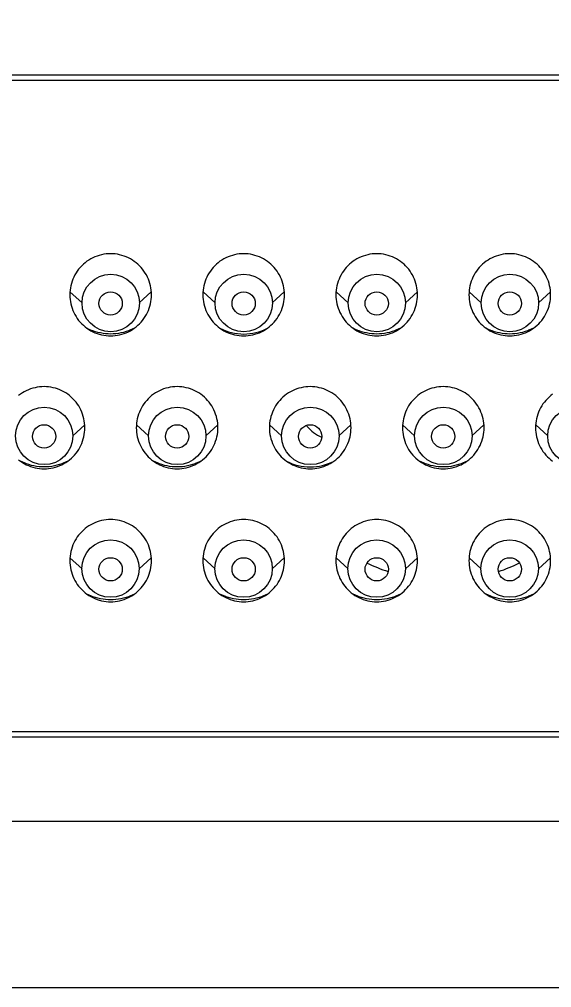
# Model space of a CAD drawing. Extents: x 0 to 1128, y 0 to 827.
# Drawn here: x 267.3 to 283.3, y 234.49 to 263.62 of the extents above; entities that cross this region are included whole.
import ezdxf

# ---------------------------------------------------------------- set-up
doc = ezdxf.new("R2010")
doc.units = 0
doc.header["$LTSCALE"] = 10
doc.header["$MEASUREMENT"] = 0
doc.header["$PDMODE"] = 3
doc.header["$PDSIZE"] = -10
doc.layers.get('0').update_dxf_attribs({"linetype": 'CONTINUOUS'})
doc.layers.get('DEFPOINTS').update_dxf_attribs({"linetype": 'CONTINUOUS'})
doc.layers.add('PDF_형상', color=7, linetype='CONTINUOUS')
doc.styles.add('Daelim Dimension', font='NanumGothic.ttf')
doc.dimstyles.new('DEFAULT', dxfattribs={"dimscale": 2, "dimtxt": 2, "dimasz": 2, "dimexe": 0, "dimexo": 2, "dimgap": 1, "dimtad": 1, "dimdec": 0, "dimzin": 9, "dimdsep": 46, "dimtxsty": 'Daelim Dimension', "dimcen": 0.5, "dimclrd": 5, "dimclre": 5, "dimclrt": 256, "dimadec": 1, "dimazin": 0, "dimtfac": 1, "dimtdec": 0, "dimtix": 1, "dimtmove": 0, "dimatfit": 3, "dimfxl": 0, "dimtolj": 1, "dimtzin": 1, "dimlwd": 9, "dimlwe": 9, "dimarcsym": 0})

# ---------------------------------------------------------------- blocks, each defined once
blk = doc.blocks.new('*D27')
at = {"color": 5, "lineweight": 9, "ltscale": 0.5}
for p, q in [((138.695, 262.487), (138.695, 327.843)), ((142.695, 327.843), (417.399, 327.843)), ((421.399, 262.487), (421.399, 327.843))]:
    blk.add_line(p, q, dxfattribs=at)
at = {"color": 5, "ltscale": 0.5}
for points in [[(142.695, 328.51), (142.695, 327.177), (138.695, 327.843)], [(417.399, 328.51), (417.399, 327.177), (421.399, 327.843)]]:
    blk.add_solid(points, dxfattribs=at)
at = {"layer": 'DEFPOINTS', "color": 0, "ltscale": 0.5}
for p in [(421.399, 327.843), (138.695, 258.487), (421.399, 258.487)]:
    blk.add_point(p, dxfattribs=at)
at = {"color": 7, "ltscale": 0.5, "insert": (315.504, 335.294), "char_height": 10, "attachment_point": 5, "style": 'Daelim Dimension'}
blk.add_mtext('\\A1;283', dxfattribs=at)

msp = doc.modelspace()

# ---------------------------------------------------------------- linework, layer by layer
at = {"layer": 'PDF_형상', "lineweight": 5}
for points in [[(174.845, 245.037, 0.414217), (177.845, 242.036), (382.249, 242.036, 0.414214), (385.249, 245.037), (385.249, 258.937, 0.414214), (382.249, 261.937), (177.845, 261.937, 0.414217), (174.845, 258.937)], [(175.045, 258.787, -0.414215), (178.045, 261.787), (382.049, 261.787, -0.41422), (385.049, 258.787), (385.049, 245.187, -0.41422), (382.049, 242.187), (178.045, 242.187, -0.414215), (175.045, 245.187)]]:
    msp.add_lwpolyline(points, format="xyb", close=True, dxfattribs=at)
for points in [[(268.82, 255.333), (268.822, 255.264), (268.828, 255.195), (268.838, 255.126), (268.85, 255.062), (268.867, 254.994), (268.888, 254.927), (268.913, 254.862), (268.941, 254.798), (268.973, 254.736), (269.007, 254.678), (269.045, 254.62), (269.086, 254.564), (269.131, 254.511), (269.178, 254.461), (269.227, 254.414), (269.28, 254.369), (269.335, 254.327), (269.393, 254.288), (269.451, 254.253), (269.513, 254.221), (269.576, 254.192), (269.641, 254.167), (269.707, 254.146), (269.708, 254.146), (269.775, 254.128), (269.843, 254.115), (269.911, 254.105), (269.979, 254.099), (270.047, 254.097), (270.115, 254.099), (270.183, 254.105), (270.251, 254.115), (270.319, 254.128), (270.386, 254.146), (270.387, 254.146), (270.453, 254.167), (270.518, 254.192), (270.581, 254.221), (270.642, 254.253), (270.701, 254.288), (270.759, 254.327), (270.814, 254.369), (270.867, 254.414), (270.916, 254.461), (270.963, 254.511), (271.007, 254.564), (271.049, 254.62), (271.087, 254.678), (271.121, 254.736), (271.153, 254.798), (271.181, 254.862), (271.205, 254.927), (271.226, 254.994), (271.244, 255.062), (271.256, 255.126), (271.266, 255.195), (271.272, 255.264), (271.274, 255.333), (271.272, 255.402), (271.266, 255.471), (271.256, 255.541), (271.244, 255.605), (271.226, 255.673), (271.205, 255.74), (271.181, 255.805), (271.153, 255.868), (271.121, 255.93), (271.087, 255.988), (271.049, 256.047), (271.007, 256.102), (270.963, 256.155), (270.916, 256.205), (270.867, 256.253), (270.814, 256.298), (270.759, 256.339), (270.701, 256.378), (270.642, 256.413), (270.581, 256.445), (270.518, 256.474), (270.453, 256.499), (270.387, 256.52), (270.387, 256.52), (270.319, 256.538), (270.252, 256.551), (270.183, 256.561), (270.115, 256.567), (270.047, 256.569), (269.979, 256.567), (269.911, 256.561), (269.842, 256.551), (269.774, 256.538), (269.707, 256.52), (269.707, 256.52), (269.641, 256.499), (269.576, 256.474), (269.513, 256.445), (269.452, 256.413), (269.393, 256.378), (269.335, 256.34), (269.28, 256.298), (269.227, 256.253), (269.178, 256.205), (269.131, 256.155), (269.086, 256.102), (269.045, 256.047), (269.007, 255.989), (268.973, 255.93), (268.941, 255.868), (268.913, 255.805), (268.888, 255.74), (268.867, 255.673), (268.85, 255.605), (268.838, 255.541), (268.828, 255.471), (268.822, 255.402)], [(272.82, 255.333), (272.822, 255.264), (272.828, 255.195), (272.838, 255.126), (272.85, 255.062), (272.868, 254.994), (272.889, 254.927), (272.913, 254.862), (272.941, 254.798), (272.973, 254.736), (273.007, 254.678), (273.045, 254.62), (273.086, 254.564), (273.131, 254.511), (273.178, 254.461), (273.227, 254.414), (273.28, 254.369), (273.335, 254.327), (273.393, 254.288), (273.451, 254.253), (273.513, 254.221), (273.576, 254.192), (273.641, 254.167), (273.707, 254.146), (273.708, 254.146), (273.775, 254.128), (273.843, 254.115), (273.911, 254.105), (273.979, 254.099), (274.047, 254.097), (274.115, 254.099), (274.183, 254.105), (274.251, 254.115), (274.319, 254.128), (274.386, 254.146), (274.387, 254.146), (274.453, 254.167), (274.518, 254.192), (274.581, 254.221), (274.643, 254.253), (274.701, 254.288), (274.759, 254.327), (274.814, 254.369), (274.867, 254.414), (274.916, 254.461), (274.963, 254.511), (275.007, 254.564), (275.049, 254.62), (275.087, 254.678), (275.121, 254.736), (275.153, 254.798), (275.181, 254.862), (275.206, 254.927), (275.226, 254.994), (275.244, 255.062), (275.256, 255.126), (275.266, 255.195), (275.272, 255.264), (275.274, 255.333), (275.272, 255.402), (275.266, 255.471), (275.256, 255.541), (275.244, 255.605), (275.226, 255.673), (275.205, 255.74), (275.181, 255.805), (275.153, 255.868), (275.121, 255.93), (275.087, 255.988), (275.049, 256.047), (275.007, 256.102), (274.963, 256.155), (274.916, 256.205), (274.867, 256.253), (274.814, 256.298), (274.759, 256.339), (274.701, 256.378), (274.642, 256.413), (274.581, 256.445), (274.518, 256.474), (274.453, 256.499), (274.387, 256.52), (274.387, 256.52), (274.32, 256.538), (274.252, 256.551), (274.183, 256.561), (274.115, 256.567), (274.047, 256.569), (273.979, 256.567), (273.911, 256.561), (273.842, 256.551), (273.774, 256.538), (273.707, 256.52), (273.707, 256.52), (273.641, 256.499), (273.576, 256.474), (273.513, 256.445), (273.452, 256.413), (273.393, 256.378), (273.335, 256.34), (273.28, 256.298), (273.227, 256.253), (273.178, 256.205), (273.131, 256.155), (273.087, 256.102), (273.045, 256.047), (273.007, 255.989), (272.973, 255.93), (272.941, 255.868), (272.913, 255.805), (272.889, 255.74), (272.868, 255.673), (272.85, 255.605), (272.838, 255.541), (272.828, 255.471), (272.822, 255.402)], [(276.82, 255.333), (276.822, 255.264), (276.828, 255.195), (276.838, 255.126), (276.85, 255.062), (276.868, 254.994), (276.889, 254.927), (276.913, 254.862), (276.941, 254.798), (276.973, 254.736), (277.007, 254.678), (277.045, 254.62), (277.087, 254.564), (277.131, 254.511), (277.178, 254.461), (277.227, 254.414), (277.28, 254.369), (277.335, 254.327), (277.393, 254.288), (277.451, 254.253), (277.513, 254.221), (277.576, 254.192), (277.641, 254.167), (277.707, 254.146), (277.708, 254.146), (277.775, 254.128), (277.843, 254.115), (277.911, 254.105), (277.979, 254.099), (278.047, 254.097), (278.115, 254.099), (278.183, 254.105), (278.251, 254.115), (278.319, 254.128), (278.386, 254.146), (278.387, 254.146), (278.453, 254.167), (278.518, 254.192), (278.581, 254.221), (278.643, 254.253), (278.701, 254.288), (278.759, 254.327), (278.814, 254.369), (278.867, 254.414), (278.916, 254.461), (278.963, 254.511), (279.007, 254.564), (279.049, 254.62), (279.087, 254.678), (279.121, 254.736), (279.153, 254.798), (279.181, 254.862), (279.206, 254.927), (279.227, 254.994), (279.244, 255.062), (279.256, 255.126), (279.266, 255.195), (279.272, 255.264), (279.274, 255.333), (279.272, 255.402), (279.266, 255.471), (279.256, 255.541), (279.244, 255.605), (279.227, 255.673), (279.206, 255.74), (279.181, 255.805), (279.153, 255.868), (279.121, 255.93), (279.087, 255.988), (279.049, 256.047), (279.008, 256.102), (278.963, 256.155), (278.916, 256.205), (278.867, 256.253), (278.814, 256.298), (278.759, 256.339), (278.701, 256.378), (278.642, 256.413), (278.581, 256.445), (278.518, 256.474), (278.453, 256.499), (278.387, 256.52), (278.387, 256.52), (278.32, 256.538), (278.252, 256.551), (278.183, 256.561), (278.115, 256.567), (278.047, 256.569), (277.979, 256.567), (277.911, 256.561), (277.842, 256.551), (277.775, 256.538), (277.707, 256.52), (277.707, 256.52), (277.641, 256.499), (277.576, 256.474), (277.513, 256.445), (277.452, 256.413), (277.393, 256.378), (277.335, 256.34), (277.28, 256.298), (277.228, 256.253), (277.178, 256.205), (277.131, 256.155), (277.087, 256.102), (277.045, 256.047), (277.007, 255.989), (276.973, 255.93), (276.941, 255.868), (276.913, 255.805), (276.889, 255.74), (276.868, 255.673), (276.85, 255.605), (276.838, 255.541), (276.828, 255.471), (276.822, 255.402)], [(280.82, 255.333), (280.822, 255.264), (280.828, 255.195), (280.838, 255.126), (280.85, 255.062), (280.868, 254.994), (280.889, 254.927), (280.913, 254.862), (280.941, 254.798), (280.973, 254.736), (281.007, 254.678), (281.045, 254.62), (281.087, 254.564), (281.131, 254.511), (281.178, 254.461), (281.227, 254.414), (281.28, 254.369), (281.335, 254.327), (281.393, 254.288), (281.451, 254.253), (281.513, 254.221), (281.576, 254.192), (281.641, 254.167), (281.707, 254.146), (281.708, 254.146), (281.775, 254.128), (281.843, 254.115), (281.911, 254.105), (281.979, 254.099), (282.047, 254.097), (282.115, 254.099), (282.183, 254.105), (282.251, 254.115), (282.319, 254.128), (282.386, 254.146), (282.387, 254.146), (282.453, 254.167), (282.518, 254.192), (282.581, 254.221), (282.643, 254.253), (282.701, 254.288), (282.759, 254.327), (282.814, 254.369), (282.867, 254.414), (282.916, 254.461), (282.963, 254.511), (283.008, 254.564), (283.049, 254.62), (283.087, 254.678), (283.121, 254.736), (283.153, 254.798), (283.181, 254.862), (283.206, 254.927), (283.227, 254.994), (283.244, 255.062), (283.257, 255.126), (283.266, 255.195), (283.272, 255.264), (283.274, 255.333), (283.272, 255.402), (283.266, 255.471), (283.257, 255.541), (283.244, 255.605), (283.227, 255.673), (283.206, 255.74), (283.181, 255.805), (283.153, 255.868), (283.121, 255.93), (283.087, 255.988), (283.049, 256.047), (283.008, 256.102), (282.963, 256.155), (282.916, 256.205), (282.867, 256.253), (282.814, 256.298), (282.759, 256.339), (282.701, 256.378), (282.643, 256.413), (282.581, 256.445), (282.518, 256.474), (282.453, 256.499), (282.387, 256.52), (282.387, 256.52), (282.32, 256.538), (282.252, 256.551), (282.184, 256.561), (282.115, 256.567), (282.047, 256.569), (281.979, 256.567), (281.911, 256.561), (281.843, 256.551), (281.775, 256.538), (281.707, 256.52), (281.707, 256.52), (281.641, 256.499), (281.576, 256.474), (281.513, 256.445), (281.452, 256.413), (281.393, 256.378), (281.336, 256.34), (281.28, 256.298), (281.228, 256.253), (281.178, 256.205), (281.131, 256.155), (281.087, 256.102), (281.045, 256.047), (281.007, 255.989), (280.973, 255.93), (280.941, 255.868), (280.913, 255.805), (280.889, 255.74), (280.868, 255.673), (280.85, 255.605), (280.838, 255.541), (280.828, 255.471), (280.822, 255.402)], [(270.82, 251.333), (270.822, 251.264), (270.828, 251.195), (270.838, 251.126), (270.85, 251.062), (270.867, 250.994), (270.888, 250.927), (270.913, 250.862), (270.941, 250.798), (270.973, 250.736), (271.007, 250.678), (271.045, 250.62), (271.086, 250.564), (271.131, 250.511), (271.178, 250.461), (271.227, 250.414), (271.28, 250.369), (271.335, 250.327), (271.393, 250.288), (271.451, 250.253), (271.513, 250.221), (271.576, 250.192), (271.641, 250.167), (271.707, 250.146), (271.708, 250.146), (271.775, 250.128), (271.843, 250.115), (271.911, 250.105), (271.979, 250.099), (272.047, 250.097), (272.115, 250.099), (272.183, 250.105), (272.251, 250.115), (272.319, 250.128), (272.386, 250.146), (272.387, 250.146), (272.453, 250.167), (272.518, 250.192), (272.581, 250.221), (272.643, 250.253), (272.701, 250.288), (272.759, 250.327), (272.814, 250.369), (272.867, 250.413), (272.916, 250.461), (272.963, 250.511), (273.007, 250.564), (273.049, 250.62), (273.087, 250.678), (273.121, 250.736), (273.153, 250.798), (273.181, 250.862), (273.205, 250.927), (273.226, 250.994), (273.244, 251.062), (273.256, 251.126), (273.266, 251.195), (273.272, 251.264), (273.274, 251.333), (273.272, 251.402), (273.266, 251.471), (273.256, 251.54), (273.244, 251.605), (273.226, 251.673), (273.205, 251.74), (273.181, 251.805), (273.153, 251.868), (273.121, 251.93), (273.087, 251.988), (273.049, 252.046), (273.007, 252.102), (272.963, 252.155), (272.916, 252.205), (272.867, 252.253), (272.814, 252.298), (272.759, 252.339), (272.701, 252.378), (272.642, 252.413), (272.581, 252.445), (272.518, 252.474), (272.453, 252.499), (272.387, 252.52), (272.387, 252.52), (272.32, 252.538), (272.252, 252.551), (272.183, 252.561), (272.115, 252.567), (272.047, 252.569), (271.979, 252.567), (271.911, 252.561), (271.842, 252.551), (271.774, 252.538), (271.707, 252.52), (271.707, 252.52), (271.641, 252.499), (271.576, 252.474), (271.513, 252.445), (271.452, 252.413), (271.393, 252.378), (271.335, 252.339), (271.28, 252.298), (271.227, 252.253), (271.178, 252.205), (271.131, 252.155), (271.087, 252.102), (271.045, 252.047), (271.007, 251.989), (270.973, 251.93), (270.941, 251.868), (270.913, 251.805), (270.888, 251.74), (270.867, 251.673), (270.85, 251.605), (270.838, 251.54), (270.828, 251.471), (270.822, 251.402)], [(274.82, 251.333), (274.822, 251.264), (274.828, 251.195), (274.838, 251.126), (274.85, 251.062), (274.868, 250.994), (274.889, 250.927), (274.913, 250.862), (274.941, 250.798), (274.973, 250.736), (275.007, 250.678), (275.045, 250.62), (275.087, 250.564), (275.131, 250.511), (275.178, 250.461), (275.227, 250.414), (275.28, 250.369), (275.335, 250.327), (275.393, 250.288), (275.451, 250.253), (275.513, 250.221), (275.576, 250.192), (275.641, 250.167), (275.707, 250.146), (275.708, 250.146), (275.775, 250.128), (275.843, 250.115), (275.911, 250.105), (275.979, 250.099), (276.047, 250.097), (276.115, 250.099), (276.183, 250.105), (276.251, 250.115), (276.319, 250.128), (276.386, 250.146), (276.387, 250.146), (276.453, 250.167), (276.518, 250.192), (276.581, 250.221), (276.643, 250.253), (276.701, 250.288), (276.759, 250.327), (276.814, 250.369), (276.867, 250.413), (276.916, 250.461), (276.963, 250.511), (277.007, 250.564), (277.049, 250.62), (277.087, 250.678), (277.121, 250.736), (277.153, 250.798), (277.181, 250.862), (277.206, 250.927), (277.226, 250.994), (277.244, 251.062), (277.256, 251.126), (277.266, 251.195), (277.272, 251.264), (277.274, 251.333), (277.272, 251.402), (277.266, 251.471), (277.256, 251.54), (277.244, 251.605), (277.226, 251.673), (277.205, 251.74), (277.181, 251.805), (277.153, 251.868), (277.121, 251.93), (277.087, 251.988), (277.049, 252.046), (277.008, 252.102), (276.963, 252.155), (276.916, 252.205), (276.867, 252.253), (276.814, 252.298), (276.759, 252.339), (276.701, 252.378), (276.642, 252.413), (276.581, 252.445), (276.518, 252.474), (276.453, 252.499), (276.387, 252.52), (276.387, 252.52), (276.32, 252.538), (276.252, 252.551), (276.183, 252.561), (276.115, 252.567), (276.047, 252.569), (275.979, 252.567), (275.911, 252.561), (275.842, 252.551), (275.775, 252.538), (275.707, 252.52), (275.707, 252.52), (275.641, 252.499), (275.576, 252.474), (275.513, 252.445), (275.452, 252.413), (275.393, 252.378), (275.335, 252.339), (275.28, 252.298), (275.228, 252.253), (275.178, 252.205), (275.131, 252.155), (275.087, 252.102), (275.045, 252.047), (275.007, 251.989), (274.973, 251.93), (274.941, 251.868), (274.913, 251.805), (274.889, 251.74), (274.868, 251.673), (274.85, 251.605), (274.838, 251.54), (274.828, 251.471), (274.822, 251.402)], [(278.82, 251.333), (278.822, 251.264), (278.828, 251.195), (278.838, 251.126), (278.85, 251.062), (278.868, 250.994), (278.889, 250.927), (278.913, 250.862), (278.941, 250.798), (278.973, 250.736), (279.007, 250.678), (279.045, 250.62), (279.087, 250.564), (279.131, 250.511), (279.178, 250.461), (279.227, 250.414), (279.28, 250.369), (279.335, 250.327), (279.393, 250.288), (279.451, 250.253), (279.513, 250.221), (279.576, 250.192), (279.641, 250.167), (279.707, 250.146), (279.708, 250.146), (279.775, 250.128), (279.843, 250.115), (279.911, 250.105), (279.979, 250.099), (280.047, 250.097), (280.115, 250.099), (280.183, 250.105), (280.251, 250.115), (280.319, 250.128), (280.386, 250.146), (280.387, 250.146), (280.453, 250.167), (280.518, 250.192), (280.581, 250.221), (280.643, 250.253), (280.701, 250.288), (280.759, 250.327), (280.814, 250.369), (280.867, 250.413), (280.916, 250.461), (280.963, 250.511), (281.008, 250.564), (281.049, 250.62), (281.087, 250.678), (281.121, 250.736), (281.153, 250.798), (281.181, 250.862), (281.206, 250.927), (281.227, 250.994), (281.244, 251.062), (281.256, 251.126), (281.266, 251.195), (281.272, 251.264), (281.274, 251.333), (281.272, 251.402), (281.266, 251.471), (281.256, 251.54), (281.244, 251.605), (281.227, 251.673), (281.206, 251.74), (281.181, 251.805), (281.153, 251.868), (281.121, 251.93), (281.087, 251.988), (281.049, 252.046), (281.008, 252.102), (280.963, 252.155), (280.916, 252.205), (280.867, 252.253), (280.814, 252.298), (280.759, 252.339), (280.701, 252.378), (280.643, 252.413), (280.581, 252.445), (280.518, 252.474), (280.453, 252.499), (280.387, 252.52), (280.387, 252.52), (280.32, 252.538), (280.252, 252.551), (280.184, 252.561), (280.115, 252.567), (280.047, 252.569), (279.979, 252.567), (279.911, 252.561), (279.842, 252.551), (279.775, 252.538), (279.707, 252.52), (279.707, 252.52), (279.641, 252.499), (279.576, 252.474), (279.513, 252.445), (279.452, 252.413), (279.393, 252.378), (279.336, 252.339), (279.28, 252.298), (279.228, 252.253), (279.178, 252.205), (279.131, 252.155), (279.087, 252.102), (279.045, 252.047), (279.007, 251.989), (278.973, 251.93), (278.941, 251.868), (278.913, 251.805), (278.889, 251.74), (278.868, 251.673), (278.85, 251.605), (278.838, 251.54), (278.828, 251.471), (278.822, 251.402)], [(268.82, 247.333), (268.822, 247.264), (268.828, 247.195), (268.838, 247.126), (268.85, 247.061), (268.867, 246.993), (268.888, 246.927), (268.913, 246.862), (268.941, 246.798), (268.973, 246.736), (269.007, 246.678), (269.045, 246.62), (269.086, 246.564), (269.131, 246.511), (269.178, 246.461), (269.227, 246.413), (269.28, 246.369), (269.335, 246.327), (269.393, 246.288), (269.451, 246.253), (269.513, 246.221), (269.576, 246.192), (269.641, 246.167), (269.707, 246.146), (269.708, 246.146), (269.775, 246.128), (269.843, 246.114), (269.911, 246.105), (269.979, 246.099), (270.047, 246.097), (270.115, 246.099), (270.183, 246.105), (270.251, 246.114), (270.319, 246.128), (270.386, 246.146), (270.387, 246.146), (270.453, 246.167), (270.518, 246.192), (270.581, 246.221), (270.642, 246.253), (270.701, 246.288), (270.759, 246.327), (270.814, 246.369), (270.867, 246.413), (270.916, 246.461), (270.963, 246.511), (271.007, 246.564), (271.049, 246.619), (271.087, 246.678), (271.121, 246.736), (271.153, 246.798), (271.181, 246.862), (271.205, 246.927), (271.226, 246.993), (271.244, 247.062), (271.256, 247.126), (271.266, 247.195), (271.272, 247.264), (271.274, 247.333), (271.272, 247.402), (271.266, 247.471), (271.256, 247.54), (271.244, 247.605), (271.226, 247.673), (271.205, 247.74), (271.181, 247.805), (271.153, 247.868), (271.121, 247.93), (271.087, 247.988), (271.049, 248.046), (271.007, 248.102), (270.963, 248.155), (270.916, 248.205), (270.867, 248.253), (270.814, 248.297), (270.759, 248.339), (270.701, 248.378), (270.642, 248.413), (270.581, 248.445), (270.518, 248.474), (270.453, 248.499), (270.387, 248.52), (270.387, 248.52), (270.319, 248.538), (270.252, 248.551), (270.183, 248.561), (270.115, 248.567), (270.047, 248.569), (269.979, 248.567), (269.911, 248.561), (269.842, 248.551), (269.774, 248.538), (269.707, 248.52), (269.707, 248.52), (269.641, 248.499), (269.576, 248.474), (269.513, 248.445), (269.452, 248.413), (269.393, 248.378), (269.335, 248.339), (269.28, 248.297), (269.227, 248.253), (269.178, 248.205), (269.131, 248.155), (269.086, 248.102), (269.045, 248.047), (269.007, 247.988), (268.973, 247.93), (268.941, 247.868), (268.913, 247.805), (268.888, 247.74), (268.867, 247.673), (268.85, 247.605), (268.838, 247.54), (268.828, 247.471), (268.822, 247.402)], [(272.82, 247.333), (272.822, 247.264), (272.828, 247.195), (272.838, 247.126), (272.85, 247.061), (272.868, 246.993), (272.889, 246.927), (272.913, 246.862), (272.941, 246.798), (272.973, 246.736), (273.007, 246.678), (273.045, 246.62), (273.086, 246.564), (273.131, 246.511), (273.178, 246.461), (273.227, 246.413), (273.28, 246.369), (273.335, 246.327), (273.393, 246.288), (273.451, 246.253), (273.513, 246.221), (273.576, 246.192), (273.641, 246.167), (273.707, 246.146), (273.708, 246.146), (273.775, 246.128), (273.843, 246.114), (273.911, 246.105), (273.979, 246.099), (274.047, 246.097), (274.115, 246.099), (274.183, 246.105), (274.251, 246.114), (274.319, 246.128), (274.386, 246.146), (274.387, 246.146), (274.453, 246.167), (274.518, 246.192), (274.581, 246.221), (274.643, 246.253), (274.701, 246.288), (274.759, 246.327), (274.814, 246.369), (274.867, 246.413), (274.916, 246.461), (274.963, 246.511), (275.007, 246.564), (275.049, 246.619), (275.087, 246.678), (275.121, 246.736), (275.153, 246.798), (275.181, 246.862), (275.206, 246.927), (275.226, 246.993), (275.244, 247.062), (275.256, 247.126), (275.266, 247.195), (275.272, 247.264), (275.274, 247.333), (275.272, 247.402), (275.266, 247.471), (275.256, 247.54), (275.244, 247.605), (275.226, 247.673), (275.205, 247.74), (275.181, 247.805), (275.153, 247.868), (275.121, 247.93), (275.087, 247.988), (275.049, 248.046), (275.007, 248.102), (274.963, 248.155), (274.916, 248.205), (274.867, 248.253), (274.814, 248.297), (274.759, 248.339), (274.701, 248.378), (274.642, 248.413), (274.581, 248.445), (274.518, 248.474), (274.453, 248.499), (274.387, 248.52), (274.387, 248.52), (274.32, 248.538), (274.252, 248.551), (274.183, 248.561), (274.115, 248.567), (274.047, 248.569), (273.979, 248.567), (273.911, 248.561), (273.842, 248.551), (273.774, 248.538), (273.707, 248.52), (273.707, 248.52), (273.641, 248.499), (273.576, 248.474), (273.513, 248.445), (273.452, 248.413), (273.393, 248.378), (273.335, 248.339), (273.28, 248.297), (273.227, 248.253), (273.178, 248.205), (273.131, 248.155), (273.087, 248.102), (273.045, 248.047), (273.007, 247.988), (272.973, 247.93), (272.941, 247.868), (272.913, 247.805), (272.889, 247.74), (272.868, 247.673), (272.85, 247.605), (272.838, 247.54), (272.828, 247.471), (272.822, 247.402)], [(276.82, 247.333), (276.822, 247.264), (276.828, 247.195), (276.838, 247.126), (276.85, 247.061), (276.868, 246.993), (276.889, 246.927), (276.913, 246.862), (276.941, 246.798), (276.973, 246.736), (277.007, 246.678), (277.045, 246.62), (277.087, 246.564), (277.131, 246.511), (277.178, 246.461), (277.227, 246.413), (277.28, 246.369), (277.335, 246.327), (277.393, 246.288), (277.451, 246.253), (277.513, 246.221), (277.576, 246.192), (277.641, 246.167), (277.707, 246.146), (277.708, 246.146), (277.775, 246.128), (277.843, 246.114), (277.911, 246.105), (277.979, 246.099), (278.047, 246.097), (278.115, 246.099), (278.183, 246.105), (278.251, 246.114), (278.319, 246.128), (278.386, 246.146), (278.387, 246.146), (278.453, 246.167), (278.518, 246.192), (278.581, 246.221), (278.643, 246.253), (278.701, 246.288), (278.759, 246.327), (278.814, 246.369), (278.867, 246.413), (278.916, 246.461), (278.963, 246.511), (279.007, 246.564), (279.049, 246.619), (279.087, 246.678), (279.121, 246.736), (279.153, 246.798), (279.181, 246.862), (279.206, 246.927), (279.227, 246.993), (279.244, 247.062), (279.256, 247.126), (279.266, 247.195), (279.272, 247.264), (279.274, 247.333), (279.272, 247.402), (279.266, 247.471), (279.256, 247.54), (279.244, 247.605), (279.227, 247.673), (279.206, 247.74), (279.181, 247.805), (279.153, 247.868), (279.121, 247.93), (279.087, 247.988), (279.049, 248.046), (279.008, 248.102), (278.963, 248.155), (278.916, 248.205), (278.867, 248.253), (278.814, 248.297), (278.759, 248.339), (278.701, 248.378), (278.642, 248.413), (278.581, 248.445), (278.518, 248.474), (278.453, 248.499), (278.387, 248.52), (278.387, 248.52), (278.32, 248.538), (278.252, 248.551), (278.183, 248.561), (278.115, 248.567), (278.047, 248.569), (277.979, 248.567), (277.911, 248.561), (277.842, 248.551), (277.775, 248.538), (277.707, 248.52), (277.707, 248.52), (277.641, 248.499), (277.576, 248.474), (277.513, 248.445), (277.452, 248.413), (277.393, 248.378), (277.335, 248.339), (277.28, 248.297), (277.228, 248.253), (277.178, 248.205), (277.131, 248.155), (277.087, 248.102), (277.045, 248.047), (277.007, 247.988), (276.973, 247.93), (276.941, 247.868), (276.913, 247.805), (276.889, 247.74), (276.868, 247.673), (276.85, 247.605), (276.838, 247.54), (276.828, 247.471), (276.822, 247.402)], [(280.82, 247.333), (280.822, 247.264), (280.828, 247.195), (280.838, 247.126), (280.85, 247.061), (280.868, 246.993), (280.889, 246.927), (280.913, 246.862), (280.941, 246.798), (280.973, 246.736), (281.007, 246.678), (281.045, 246.62), (281.087, 246.564), (281.131, 246.511), (281.178, 246.461), (281.227, 246.413), (281.28, 246.369), (281.335, 246.327), (281.393, 246.288), (281.451, 246.253), (281.513, 246.221), (281.576, 246.192), (281.641, 246.167), (281.707, 246.146), (281.708, 246.146), (281.775, 246.128), (281.843, 246.114), (281.911, 246.105), (281.979, 246.099), (282.047, 246.097), (282.115, 246.099), (282.183, 246.105), (282.251, 246.114), (282.319, 246.128), (282.386, 246.146), (282.387, 246.146), (282.453, 246.167), (282.518, 246.192), (282.581, 246.221), (282.643, 246.253), (282.701, 246.288), (282.759, 246.327), (282.814, 246.369), (282.867, 246.413), (282.916, 246.461), (282.963, 246.511), (283.008, 246.564), (283.049, 246.619), (283.087, 246.678), (283.121, 246.736), (283.153, 246.798), (283.181, 246.862), (283.206, 246.927), (283.227, 246.993), (283.244, 247.062), (283.257, 247.126), (283.266, 247.195), (283.272, 247.264), (283.274, 247.333), (283.272, 247.402), (283.266, 247.471), (283.257, 247.54), (283.244, 247.605), (283.227, 247.673), (283.206, 247.74), (283.181, 247.805), (283.153, 247.868), (283.121, 247.93), (283.087, 247.988), (283.049, 248.046), (283.008, 248.102), (282.963, 248.155), (282.916, 248.205), (282.867, 248.253), (282.814, 248.297), (282.759, 248.339), (282.701, 248.378), (282.643, 248.413), (282.581, 248.445), (282.518, 248.474), (282.453, 248.499), (282.387, 248.52), (282.387, 248.52), (282.32, 248.538), (282.252, 248.551), (282.184, 248.561), (282.115, 248.567), (282.047, 248.569), (281.979, 248.567), (281.911, 248.561), (281.843, 248.551), (281.775, 248.538), (281.707, 248.52), (281.707, 248.52), (281.641, 248.499), (281.576, 248.474), (281.513, 248.445), (281.452, 248.413), (281.393, 248.378), (281.336, 248.339), (281.28, 248.297), (281.228, 248.253), (281.178, 248.205), (281.131, 248.155), (281.087, 248.102), (281.045, 248.047), (281.007, 247.988), (280.973, 247.93), (280.941, 247.868), (280.913, 247.805), (280.889, 247.74), (280.868, 247.673), (280.85, 247.605), (280.838, 247.54), (280.828, 247.471), (280.822, 247.402)], [(385.669, 239.486), (174.425, 239.486), (174.425, 234.486), (385.669, 234.486)]]:
    msp.add_lwpolyline(points, close=True, dxfattribs=at)
for points in [[(268.825, 255.417), (269.187, 255.091)], [(271.268, 255.417), (270.907, 255.091)], [(272.825, 255.417), (273.187, 255.091)], [(275.269, 255.417), (274.907, 255.091)], [(276.825, 255.417), (277.187, 255.091)], [(279.269, 255.417), (278.907, 255.091)], [(280.825, 255.417), (281.187, 255.091)], [(283.269, 255.417), (282.907, 255.091)], [(270.764, 254.328), (270.694, 254.294), (270.621, 254.264), (270.585, 254.25), (270.51, 254.224), (270.434, 254.203), (270.357, 254.185), (270.28, 254.171), (270.203, 254.161), (270.126, 254.155), (270.05, 254.153), (269.973, 254.155), (269.896, 254.161), (269.819, 254.17), (269.742, 254.184), (269.665, 254.201), (269.589, 254.223), (269.514, 254.248), (269.477, 254.262), (269.405, 254.292), (269.335, 254.326)], [(278.764, 254.328), (278.694, 254.294), (278.622, 254.264), (278.585, 254.25), (278.51, 254.224), (278.434, 254.203), (278.357, 254.185), (278.28, 254.171), (278.203, 254.161), (278.126, 254.155), (278.05, 254.153), (277.973, 254.155), (277.896, 254.161), (277.819, 254.17), (277.742, 254.184), (277.665, 254.201), (277.589, 254.223), (277.514, 254.248), (277.477, 254.262), (277.405, 254.292), (277.335, 254.326)], [(282.764, 254.328), (282.694, 254.294), (282.622, 254.264), (282.585, 254.25), (282.51, 254.224), (282.434, 254.203), (282.357, 254.185), (282.28, 254.171), (282.203, 254.161), (282.126, 254.155), (282.05, 254.153), (281.973, 254.155), (281.896, 254.161), (281.819, 254.17), (281.742, 254.184), (281.665, 254.201), (281.589, 254.223), (281.514, 254.248), (281.478, 254.262), (281.405, 254.292), (281.335, 254.326)], [(267.28, 250.369), (267.335, 250.327), (267.393, 250.288), (267.451, 250.253), (267.513, 250.221), (267.576, 250.192), (267.641, 250.167), (267.707, 250.146), (267.708, 250.146), (267.775, 250.128), (267.843, 250.115), (267.911, 250.105), (267.979, 250.099), (268.047, 250.097), (268.115, 250.099), (268.183, 250.105), (268.251, 250.115), (268.319, 250.128), (268.386, 250.146), (268.387, 250.146), (268.453, 250.167), (268.518, 250.192), (268.581, 250.221), (268.642, 250.253), (268.701, 250.288), (268.759, 250.327), (268.814, 250.369), (268.867, 250.413), (268.916, 250.461), (268.963, 250.511), (269.007, 250.564), (269.049, 250.62), (269.087, 250.678), (269.121, 250.736), (269.153, 250.798), (269.181, 250.862), (269.205, 250.927), (269.226, 250.994), (269.244, 251.062), (269.256, 251.126), (269.266, 251.195), (269.272, 251.264), (269.274, 251.333), (269.272, 251.402), (269.266, 251.471), (269.256, 251.54), (269.244, 251.605), (269.226, 251.673), (269.205, 251.74), (269.181, 251.805), (269.153, 251.868), (269.121, 251.93), (269.087, 251.988), (269.049, 252.046), (269.007, 252.102), (268.963, 252.155), (268.916, 252.205), (268.866, 252.253), (268.814, 252.298), (268.759, 252.339), (268.701, 252.378), (268.642, 252.413), (268.581, 252.445), (268.518, 252.474), (268.453, 252.499), (268.387, 252.52), (268.387, 252.52), (268.319, 252.538), (268.252, 252.551), (268.183, 252.561), (268.115, 252.567), (268.047, 252.569), (267.979, 252.567), (267.911, 252.561), (267.842, 252.551), (267.774, 252.538), (267.707, 252.52), (267.707, 252.52), (267.641, 252.499), (267.576, 252.474), (267.513, 252.445), (267.452, 252.413), (267.393, 252.378), (267.335, 252.339), (267.28, 252.298)], [(283.336, 252.339), (283.28, 252.298), (283.228, 252.253), (283.178, 252.205), (283.131, 252.155), (283.087, 252.102), (283.045, 252.047), (283.007, 251.989), (282.973, 251.93), (282.941, 251.868), (282.913, 251.805), (282.889, 251.74), (282.868, 251.673), (282.85, 251.605), (282.838, 251.54), (282.828, 251.471), (282.822, 251.402), (282.82, 251.333), (282.822, 251.264), (282.828, 251.195), (282.838, 251.126), (282.85, 251.062), (282.868, 250.994), (282.889, 250.927), (282.913, 250.862), (282.941, 250.798), (282.973, 250.736), (283.007, 250.678), (283.045, 250.62), (283.087, 250.564), (283.131, 250.511), (283.178, 250.461), (283.227, 250.414), (283.28, 250.369), (283.335, 250.327)], [(269.268, 251.417), (268.907, 251.091)], [(270.825, 251.417), (271.187, 251.091)], [(273.268, 251.417), (272.907, 251.091)], [(274.825, 251.417), (275.187, 251.091)], [(277.269, 251.417), (276.907, 251.091)], [(278.825, 251.417), (279.187, 251.091)], [(281.269, 251.417), (280.907, 251.091)], [(282.825, 251.417), (283.187, 251.091)], [(268.764, 250.328), (268.694, 250.294), (268.621, 250.264), (268.585, 250.249), (268.51, 250.224), (268.434, 250.203), (268.357, 250.185), (268.28, 250.171), (268.203, 250.161), (268.126, 250.155), (268.05, 250.153), (267.973, 250.155), (267.896, 250.161), (267.819, 250.17), (267.742, 250.184), (267.665, 250.201), (267.589, 250.223), (267.514, 250.248), (267.477, 250.262), (267.405, 250.292), (267.335, 250.326)], [(272.764, 250.328), (272.694, 250.294), (272.622, 250.264), (272.585, 250.249), (272.51, 250.224), (272.434, 250.203), (272.357, 250.185), (272.28, 250.171), (272.203, 250.161), (272.126, 250.155), (272.05, 250.153), (271.973, 250.155), (271.896, 250.161), (271.819, 250.17), (271.742, 250.184), (271.665, 250.201), (271.589, 250.223), (271.514, 250.248), (271.477, 250.262), (271.405, 250.292), (271.335, 250.326)], [(280.764, 250.328), (280.694, 250.294), (280.622, 250.264), (280.585, 250.249), (280.51, 250.224), (280.434, 250.203), (280.357, 250.185), (280.28, 250.171), (280.203, 250.161), (280.126, 250.155), (280.05, 250.153), (279.973, 250.155), (279.896, 250.161), (279.819, 250.17), (279.742, 250.184), (279.665, 250.201), (279.589, 250.223), (279.514, 250.248), (279.478, 250.262), (279.405, 250.292), (279.335, 250.326)], [(268.825, 247.417), (269.187, 247.091)], [(271.268, 247.417), (270.907, 247.091)], [(272.825, 247.417), (273.187, 247.091)], [(275.269, 247.417), (274.907, 247.091)], [(276.825, 247.417), (277.187, 247.091)], [(279.269, 247.417), (278.907, 247.091)], [(280.825, 247.417), (281.187, 247.091)], [(283.269, 247.417), (282.907, 247.091)], [(270.764, 246.328), (270.694, 246.294), (270.621, 246.263), (270.585, 246.249), (270.51, 246.224), (270.434, 246.203), (270.357, 246.185), (270.28, 246.171), (270.203, 246.161), (270.126, 246.155), (270.05, 246.153), (269.973, 246.155), (269.896, 246.16), (269.819, 246.17), (269.742, 246.184), (269.665, 246.201), (269.589, 246.223), (269.514, 246.248), (269.477, 246.262), (269.405, 246.292), (269.335, 246.326)], [(274.764, 246.328), (274.694, 246.294), (274.622, 246.263), (274.585, 246.249), (274.51, 246.224), (274.434, 246.203), (274.357, 246.185), (274.28, 246.171), (274.203, 246.161), (274.126, 246.155), (274.05, 246.153), (273.973, 246.155), (273.896, 246.16), (273.819, 246.17), (273.742, 246.184), (273.665, 246.201), (273.589, 246.223), (273.514, 246.248), (273.477, 246.262), (273.405, 246.292), (273.335, 246.326)], [(278.764, 246.328), (278.694, 246.294), (278.622, 246.263), (278.585, 246.249), (278.51, 246.224), (278.434, 246.203), (278.357, 246.185), (278.28, 246.171), (278.203, 246.161), (278.126, 246.155), (278.05, 246.153), (277.973, 246.155), (277.896, 246.16), (277.819, 246.17), (277.742, 246.184), (277.665, 246.201), (277.589, 246.223), (277.514, 246.248), (277.477, 246.262), (277.405, 246.292), (277.335, 246.326)], [(282.764, 246.328), (282.694, 246.294), (282.622, 246.263), (282.585, 246.249), (282.51, 246.224), (282.434, 246.203), (282.357, 246.185), (282.28, 246.171), (282.203, 246.161), (282.126, 246.155), (282.05, 246.153), (281.973, 246.155), (281.896, 246.16), (281.819, 246.17), (281.742, 246.184), (281.665, 246.201), (281.589, 246.223), (281.514, 246.248), (281.478, 246.262), (281.405, 246.292), (281.335, 246.326)]]:
    msp.add_lwpolyline(points, dxfattribs=at)
for centre, radius in [((270.05, 255.086), 0.863), ((274.05, 255.086), 0.863), ((278.05, 255.086), 0.863), ((282.05, 255.086), 0.863), ((270.047, 255.073), 0.35), ((274.047, 255.073), 0.35), ((278.047, 255.073), 0.35), ((282.047, 255.073), 0.35), ((268.05, 251.086), 0.863), ((272.05, 251.086), 0.863), ((276.05, 251.086), 0.863), ((280.05, 251.086), 0.863), ((284.05, 251.086), 0.863), ((268.047, 251.073), 0.35), ((272.047, 251.073), 0.35), ((276.047, 251.073), 0.35), ((280.047, 251.073), 0.35), ((270.044, 247.095), 0.863), ((274.044, 247.095), 0.863), ((278.044, 247.095), 0.863), ((282.044, 247.095), 0.863), ((270.047, 247.073), 0.35), ((274.047, 247.073), 0.35), ((278.047, 247.073), 0.35), ((282.047, 247.073), 0.35)]:
    msp.add_circle(centre, radius, dxfattribs=at)
for centre, radius, start, end in [((274.047, 255.708), 1.555, 242.7336, 297.4597), ((276.747, 251.987), 1, 217.2021, 249.3345), ((276.047, 251.708), 1.555, 242.7401, 297.4532), ((280.044, 251.979), 5.242, 244.1209, 251.5905), ((280.048, 251.984), 5.247, 288.4136, 295.875)]:
    msp.add_arc(centre, radius, start, end, dxfattribs=at)

# ---------------------------------------------------------------- dimensions: what is measured, and where the dimension line sits
at = {"color": 5, "ltscale": 0.5}
dim = msp.add_linear_dim(base=(421.399, 327.843), p1=(138.695, 258.487), p2=(421.399, 258.487), dimstyle='DEFAULT', override={"dimtxt": 5, "dimclrt": 7}, dxfattribs=at)
dim.commit()
dim.dimension.update_dxf_attribs({"geometry": '*D27', "text_midpoint": (315.504, 327.843), "dimtype": 160})

doc.saveas('drawing.dxf')
